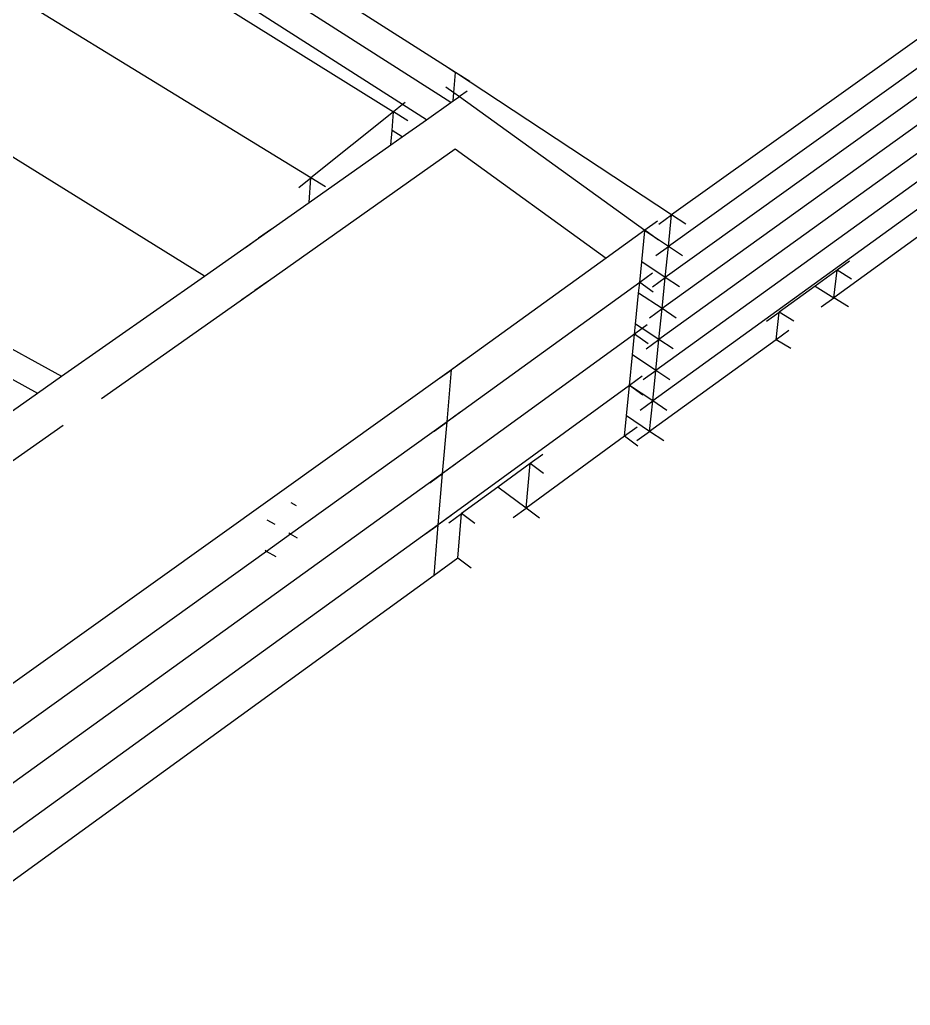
# Model space of a CAD drawing. Header units: inches. Extents: x 105 to 795, y 0 to 500.
# Drawn here: x 589.6 to 669, y 212.2 to 300 of the extents above; entities that cross this region are included whole.
import ezdxf

# ---------------------------------------------------------------- set-up
doc = ezdxf.new("R2010")
doc.units = ezdxf.units.IN
doc.header["$MEASUREMENT"] = 0

# ---------------------------------------------------------------- blocks, each defined once
blk = doc.blocks.new('block 126')
at = {"color": 7, "lineweight": 25, "true_color": 0xffffff}
blk.add_lwpolyline([(606.054, 277.161), (586.617, 289.217)], dxfattribs=at)
blk = doc.blocks.new('block 1056')
at = {"color": 7, "lineweight": 25, "true_color": 0xffffff}
blk.add_lwpolyline([(627.659, 251.316), (626.517, 250.487)], dxfattribs=at)
blk = doc.blocks.new('block 1057')
at = {"color": 7, "lineweight": 25, "true_color": 0xffffff}
blk.add_lwpolyline([(626.517, 250.487), (573.732, 212.173)], dxfattribs=at)
blk = doc.blocks.new('block 1058')
at = {"color": 7, "lineweight": 25, "true_color": 0xffffff}
blk.add_lwpolyline([(644.609, 263.72), (643.483, 262.896)], dxfattribs=at)
blk = doc.blocks.new('block 1059')
at = {"color": 7, "lineweight": 25, "true_color": 0xffffff}
blk.add_lwpolyline([(633.58, 255.653), (634.714, 256.482)], dxfattribs=at)
blk = doc.blocks.new('block 1060')
at = {"color": 7, "lineweight": 25, "true_color": 0xffffff}
blk.add_lwpolyline([(643.483, 262.896), (634.714, 256.482)], dxfattribs=at)
blk = doc.blocks.new('block 1061')
at = {"color": 7, "lineweight": 25, "true_color": 0xffffff}
blk.add_lwpolyline([(644.687, 262.014), (643.483, 262.896)], dxfattribs=at)
blk = doc.blocks.new('block 1063')
at = {"color": 7, "lineweight": 25, "true_color": 0xffffff}
blk.add_lwpolyline([(628.042, 255.84), (626.899, 255.014)], dxfattribs=at)
blk = doc.blocks.new('block 1064')
at = {"color": 7, "lineweight": 25, "true_color": 0xffffff}
blk.add_lwpolyline([(626.899, 255.014), (570.719, 214.379)], dxfattribs=at)
blk = doc.blocks.new('block 1065')
at = {"color": 7, "lineweight": 25, "true_color": 0xffffff}
blk.add_lwpolyline([(625.76, 254.184), (626.899, 255.014)], dxfattribs=at)
blk = doc.blocks.new('block 1066')
at = {"color": 7, "lineweight": 25, "true_color": 0xffffff}
blk.add_lwpolyline([(643.934, 267.428), (626.899, 255.014)], dxfattribs=at)
blk = doc.blocks.new('block 1067')
at = {"color": 7, "lineweight": 25, "true_color": 0xffffff}
blk.add_lwpolyline([(645.137, 266.549), (643.934, 267.428)], dxfattribs=at)
blk = doc.blocks.new('block 1070')
at = {"color": 7, "lineweight": 25, "true_color": 0xffffff}
blk.add_lwpolyline([(626.517, 250.487), (626.899, 255.014)], dxfattribs=at)
blk = doc.blocks.new('block 1071')
at = {"color": 7, "lineweight": 25, "true_color": 0xffffff}
blk.add_lwpolyline([(629.819, 251.14), (628.627, 252.031)], dxfattribs=at)
blk = doc.blocks.new('block 1072')
at = {"color": 7, "lineweight": 25, "true_color": 0xffffff}
blk.add_lwpolyline([(628.627, 252.031), (626.517, 250.487)], dxfattribs=at)
blk = doc.blocks.new('block 1073')
at = {"color": 7, "lineweight": 25, "true_color": 0xffffff}
blk.add_lwpolyline([(635.91, 255.595), (634.714, 256.482)], dxfattribs=at)
blk = doc.blocks.new('block 1074')
at = {"color": 7, "lineweight": 25, "true_color": 0xffffff}
blk.add_lwpolyline([(634.714, 256.482), (632.194, 258.352)], dxfattribs=at)
blk = doc.blocks.new('block 1075')
at = {"color": 7, "lineweight": 25, "true_color": 0xffffff}
blk.add_lwpolyline([(636.274, 259.57), (635.078, 260.455)], dxfattribs=at)
blk = doc.blocks.new('block 1076')
at = {"color": 7, "lineweight": 25, "true_color": 0xffffff}
blk.add_lwpolyline([(630.162, 255.114), (628.971, 256.001)], dxfattribs=at)
blk = doc.blocks.new('block 1077')
at = {"color": 7, "lineweight": 25, "true_color": 0xffffff}
blk.add_lwpolyline([(634.714, 256.482), (635.078, 260.455)], dxfattribs=at)
blk = doc.blocks.new('block 1078')
at = {"color": 7, "lineweight": 25, "true_color": 0xffffff}
blk.add_lwpolyline([(628.627, 252.031), (628.971, 256.001)], dxfattribs=at)
blk = doc.blocks.new('block 1079')
at = {"color": 7, "lineweight": 25, "true_color": 0xffffff}
blk.add_lwpolyline([(636.211, 261.281), (635.078, 260.455)], dxfattribs=at)
blk = doc.blocks.new('block 1080')
at = {"color": 7, "lineweight": 25, "true_color": 0xffffff}
blk.add_lwpolyline([(627.832, 255.172), (628.971, 256.001)], dxfattribs=at)
blk = doc.blocks.new('block 1084')
at = {"color": 7, "lineweight": 25, "true_color": 0xffffff}
blk.add_lwpolyline([(628.427, 260.402), (627.285, 259.579)], dxfattribs=at)
blk = doc.blocks.new('block 1085')
at = {"color": 7, "lineweight": 25, "true_color": 0xffffff}
blk.add_lwpolyline([(627.285, 259.579), (569.492, 217.928)], dxfattribs=at)
blk = doc.blocks.new('block 1086')
at = {"color": 7, "lineweight": 25, "true_color": 0xffffff}
blk.add_lwpolyline([(626.146, 258.752), (627.285, 259.579)], dxfattribs=at)
blk = doc.blocks.new('block 1087')
at = {"color": 7, "lineweight": 25, "true_color": 0xffffff}
blk.add_lwpolyline([(644.387, 271.999), (627.285, 259.579)], dxfattribs=at)
blk = doc.blocks.new('block 1088')
at = {"color": 7, "lineweight": 25, "true_color": 0xffffff}
blk.add_lwpolyline([(645.591, 271.123), (644.387, 271.999)], dxfattribs=at)
blk = doc.blocks.new('block 1092')
at = {"color": 7, "lineweight": 25, "true_color": 0xffffff}
blk.add_lwpolyline([(626.899, 255.014), (627.285, 259.579)], dxfattribs=at)
blk = doc.blocks.new('block 1096')
at = {"color": 7, "lineweight": 25, "true_color": 0xffffff}
blk.add_lwpolyline([(628.816, 265.004), (627.675, 264.184)], dxfattribs=at)
blk = doc.blocks.new('block 1098')
at = {"color": 7, "lineweight": 25, "true_color": 0xffffff}
blk.add_lwpolyline([(645.97, 277.422), (644.845, 276.608)], dxfattribs=at)
blk = doc.blocks.new('block 1099')
at = {"color": 7, "lineweight": 25, "true_color": 0xffffff}
blk.add_lwpolyline([(626.535, 263.36), (627.675, 264.184)], dxfattribs=at)
blk = doc.blocks.new('block 1100')
at = {"color": 7, "lineweight": 25, "true_color": 0xffffff}
blk.add_lwpolyline([(644.845, 276.608), (627.675, 264.184)], dxfattribs=at)
blk = doc.blocks.new('block 1101')
at = {"color": 7, "lineweight": 25, "true_color": 0xffffff}
blk.add_lwpolyline([(646.049, 275.736), (644.845, 276.608)], dxfattribs=at)
blk = doc.blocks.new('block 1102')
at = {"color": 7, "lineweight": 25, "true_color": 0xffffff}
blk.add_lwpolyline([(628.388, 288.527), (641.858, 278.771)], dxfattribs=at)
blk = doc.blocks.new('block 1103')
at = {"color": 7, "lineweight": 25, "true_color": 0xffffff}
blk.add_lwpolyline([(609.408, 275.077), (610.559, 275.893)], dxfattribs=at)
blk = doc.blocks.new('block 1104')
at = {"color": 7, "lineweight": 25, "true_color": 0xffffff}
blk.add_lwpolyline([(610.559, 275.893), (628.388, 288.527)], dxfattribs=at)
blk = doc.blocks.new('block 1106')
at = {"color": 7, "lineweight": 25, "true_color": 0xffffff}
blk.add_lwpolyline([(611.712, 276.704), (610.559, 275.893)], dxfattribs=at)
blk = doc.blocks.new('block 1107')
at = {"color": 7, "lineweight": 25, "true_color": 0xffffff}
blk.add_lwpolyline([(556.413, 237.783), (593.486, 263.876)], dxfattribs=at)
blk = doc.blocks.new('block 1108')
at = {"color": 7, "lineweight": 25, "true_color": 0xffffff}
blk.add_lwpolyline([(596.892, 266.273), (610.559, 275.893)], dxfattribs=at)
blk = doc.blocks.new('block 1110')
at = {"color": 7, "lineweight": 25, "true_color": 0xffffff}
blk.add_lwpolyline([(627.285, 259.579), (627.675, 264.184)], dxfattribs=at)
blk = doc.blocks.new('block 1113')
at = {"color": 7, "lineweight": 25, "true_color": 0xffffff}
blk.add_lwpolyline([(629.208, 269.645), (628.066, 268.828)], dxfattribs=at)
blk = doc.blocks.new('block 1115')
at = {"color": 7, "lineweight": 25, "true_color": 0xffffff}
blk.add_lwpolyline([(628.066, 268.828), (569.785, 227.131)], dxfattribs=at)
blk = doc.blocks.new('block 1116')
at = {"color": 7, "lineweight": 25, "true_color": 0xffffff}
blk.add_lwpolyline([(646.432, 282.067), (645.307, 281.256)], dxfattribs=at)
blk = doc.blocks.new('block 1117')
at = {"color": 7, "lineweight": 25, "true_color": 0xffffff}
blk.add_lwpolyline([(626.929, 268.008), (628.066, 268.828)], dxfattribs=at)
blk = doc.blocks.new('block 1118')
at = {"color": 7, "lineweight": 25, "true_color": 0xffffff}
blk.add_lwpolyline([(628.774, 293.179), (645.307, 281.256)], dxfattribs=at)
blk = doc.blocks.new('block 1119')
at = {"color": 7, "lineweight": 25, "true_color": 0xffffff}
blk.add_lwpolyline([(609.724, 279.729), (610.874, 280.541)], dxfattribs=at)
blk = doc.blocks.new('block 1120')
at = {"color": 7, "lineweight": 25, "true_color": 0xffffff}
blk.add_lwpolyline([(629.457, 293.661), (628.774, 293.179)], dxfattribs=at)
blk = doc.blocks.new('block 1122')
at = {"color": 7, "lineweight": 25, "true_color": 0xffffff}
blk.add_lwpolyline([(612.027, 281.35), (610.874, 280.541)], dxfattribs=at)
blk = doc.blocks.new('block 1125')
at = {"color": 7, "lineweight": 25, "true_color": 0xffffff}
blk.add_lwpolyline([(627.675, 264.184), (628.066, 268.828)], dxfattribs=at)
blk = doc.blocks.new('block 1126')
at = {"color": 7, "lineweight": 25, "true_color": 0xffffff}
blk.add_lwpolyline([(646.987, 262.483), (645.731, 263.326)], dxfattribs=at)
blk = doc.blocks.new('block 1127')
at = {"color": 7, "lineweight": 25, "true_color": 0xffffff}
blk.add_lwpolyline([(645.731, 263.326), (643.664, 264.714)], dxfattribs=at)
blk = doc.blocks.new('block 1129')
at = {"color": 7, "lineweight": 25, "true_color": 0xffffff}
blk.add_lwpolyline([(661.027, 274.423), (662.147, 275.236)], dxfattribs=at)
blk = doc.blocks.new('block 1130')
at = {"color": 7, "lineweight": 25, "true_color": 0xffffff}
blk.add_lwpolyline([(692.403, 297.186), (662.147, 275.236)], dxfattribs=at)
blk = doc.blocks.new('block 1145')
at = {"color": 7, "lineweight": 25, "true_color": 0xffffff}
blk.add_lwpolyline([(647.263, 265.2), (646.007, 266.041)], dxfattribs=at)
blk = doc.blocks.new('block 1147')
at = {"color": 7, "lineweight": 25, "true_color": 0xffffff}
blk.add_lwpolyline([(644.875, 265.222), (646.007, 266.041)], dxfattribs=at)
blk = doc.blocks.new('block 1148')
at = {"color": 7, "lineweight": 25, "true_color": 0xffffff}
blk.add_lwpolyline([(692.785, 299.906), (646.007, 266.041)], dxfattribs=at)
blk = doc.blocks.new('block 1150')
at = {"color": 7, "lineweight": 25, "true_color": 0xffffff}
blk.add_lwpolyline([(645.731, 263.326), (646.007, 266.041)], dxfattribs=at)
blk = doc.blocks.new('block 1169')
at = {"color": 7, "lineweight": 25, "true_color": 0xffffff}
blk.add_lwpolyline([(658.12, 272.314), (656.998, 271.5)], dxfattribs=at)
blk = doc.blocks.new('block 1170')
at = {"color": 7, "lineweight": 25, "true_color": 0xffffff}
blk.add_lwpolyline([(644.6, 262.505), (645.731, 263.326)], dxfattribs=at)
blk = doc.blocks.new('block 1171')
at = {"color": 7, "lineweight": 25, "true_color": 0xffffff}
blk.add_lwpolyline([(656.998, 271.5), (645.731, 263.326)], dxfattribs=at)
blk = doc.blocks.new('block 1172')
at = {"color": 7, "lineweight": 25, "true_color": 0xffffff}
blk.add_lwpolyline([(658.313, 270.707), (656.998, 271.5)], dxfattribs=at)
blk = doc.blocks.new('block 1173')
at = {"color": 7, "lineweight": 25, "true_color": 0xffffff}
blk.add_lwpolyline([(663.443, 274.425), (662.147, 275.236)], dxfattribs=at)
blk = doc.blocks.new('block 1174')
at = {"color": 7, "lineweight": 25, "true_color": 0xffffff}
blk.add_lwpolyline([(660.48, 276.28), (662.147, 275.236)], dxfattribs=at)
blk = doc.blocks.new('block 1175')
at = {"color": 7, "lineweight": 25, "true_color": 0xffffff}
blk.add_lwpolyline([(663.727, 276.883), (662.431, 277.692)], dxfattribs=at)
blk = doc.blocks.new('block 1176')
at = {"color": 7, "lineweight": 25, "true_color": 0xffffff}
blk.add_lwpolyline([(663.55, 278.502), (662.431, 277.692)], dxfattribs=at)
blk = doc.blocks.new('block 1177')
at = {"color": 7, "lineweight": 25, "true_color": 0xffffff}
blk.add_lwpolyline([(656.146, 273.142), (657.271, 273.955)], dxfattribs=at)
blk = doc.blocks.new('block 1178')
at = {"color": 7, "lineweight": 25, "true_color": 0xffffff}
blk.add_lwpolyline([(658.586, 273.165), (657.271, 273.955)], dxfattribs=at)
blk = doc.blocks.new('block 1179')
at = {"color": 7, "lineweight": 25, "true_color": 0xffffff}
blk.add_lwpolyline([(662.147, 275.236), (662.431, 277.692)], dxfattribs=at)
blk = doc.blocks.new('block 1180')
at = {"color": 7, "lineweight": 25, "true_color": 0xffffff}
blk.add_lwpolyline([(656.998, 271.5), (657.271, 273.955)], dxfattribs=at)
blk = doc.blocks.new('block 1182')
at = {"color": 7, "lineweight": 25, "true_color": 0xffffff}
blk.add_lwpolyline([(647.539, 267.931), (646.283, 268.77)], dxfattribs=at)
blk = doc.blocks.new('block 1183')
at = {"color": 7, "lineweight": 25, "true_color": 0xffffff}
blk.add_lwpolyline([(646.283, 268.77), (644.204, 270.158)], dxfattribs=at)
blk = doc.blocks.new('block 1185')
at = {"color": 7, "lineweight": 25, "true_color": 0xffffff}
blk.add_lwpolyline([(645.152, 267.953), (646.283, 268.77)], dxfattribs=at)
blk = doc.blocks.new('block 1186')
at = {"color": 7, "lineweight": 25, "true_color": 0xffffff}
blk.add_lwpolyline([(693.169, 302.64), (646.283, 268.77)], dxfattribs=at)
blk = doc.blocks.new('block 1188')
at = {"color": 7, "lineweight": 25, "true_color": 0xffffff}
blk.add_lwpolyline([(646.007, 266.041), (646.283, 268.77)], dxfattribs=at)
blk = doc.blocks.new('block 1212')
at = {"color": 7, "lineweight": 25, "true_color": 0xffffff}
blk.add_lwpolyline([(647.817, 270.675), (646.562, 271.512)], dxfattribs=at)
blk = doc.blocks.new('block 1214')
at = {"color": 7, "lineweight": 25, "true_color": 0xffffff}
blk.add_lwpolyline([(645.43, 270.697), (646.562, 271.512)], dxfattribs=at)
blk = doc.blocks.new('block 1215')
at = {"color": 7, "lineweight": 25, "true_color": 0xffffff}
blk.add_lwpolyline([(693.554, 305.387), (646.562, 271.512)], dxfattribs=at)
blk = doc.blocks.new('block 1217')
at = {"color": 7, "lineweight": 25, "true_color": 0xffffff}
blk.add_lwpolyline([(646.283, 268.77), (646.562, 271.512)], dxfattribs=at)
blk = doc.blocks.new('block 1236')
at = {"color": 7, "lineweight": 25, "true_color": 0xffffff}
blk.add_lwpolyline([(623.671, 289.576), (622.779, 290.147)], dxfattribs=at)
blk = doc.blocks.new('block 1237')
at = {"color": 7, "lineweight": 25, "true_color": 0xffffff}
blk.add_lwpolyline([(648.097, 273.433), (646.841, 274.269)], dxfattribs=at)
blk = doc.blocks.new('block 1238')
at = {"color": 7, "lineweight": 25, "true_color": 0xffffff}
blk.add_lwpolyline([(646.841, 274.269), (644.75, 275.658)], dxfattribs=at)
blk = doc.blocks.new('block 1240')
at = {"color": 7, "lineweight": 25, "true_color": 0xffffff}
blk.add_lwpolyline([(645.71, 273.455), (646.841, 274.269)], dxfattribs=at)
blk = doc.blocks.new('block 1241')
at = {"color": 7, "lineweight": 25, "true_color": 0xffffff}
blk.add_lwpolyline([(693.941, 308.147), (646.841, 274.269)], dxfattribs=at)
blk = doc.blocks.new('block 1243')
at = {"color": 7, "lineweight": 25, "true_color": 0xffffff}
blk.add_lwpolyline([(646.562, 271.512), (646.841, 274.269)], dxfattribs=at)
blk = doc.blocks.new('block 1265')
at = {"color": 7, "lineweight": 25, "true_color": 0xffffff}
blk.add_lwpolyline([(648.378, 276.206), (647.121, 277.039)], dxfattribs=at)
blk = doc.blocks.new('block 1266')
at = {"color": 7, "lineweight": 25, "true_color": 0xffffff}
blk.add_lwpolyline([(647.121, 277.039), (645.025, 278.428)], dxfattribs=at)
blk = doc.blocks.new('block 1268')
at = {"color": 7, "lineweight": 25, "true_color": 0xffffff}
blk.add_lwpolyline([(645.99, 276.227), (647.121, 277.039)], dxfattribs=at)
blk = doc.blocks.new('block 1269')
at = {"color": 7, "lineweight": 25, "true_color": 0xffffff}
blk.add_lwpolyline([(694.33, 310.921), (647.121, 277.039)], dxfattribs=at)
blk = doc.blocks.new('block 1272')
at = {"color": 7, "lineweight": 25, "true_color": 0xffffff}
blk.add_lwpolyline([(646.841, 274.269), (647.121, 277.039)], dxfattribs=at)
blk = doc.blocks.new('block 1298')
at = {"color": 7, "lineweight": 25, "true_color": 0xffffff}
blk.add_lwpolyline([(628.014, 292.642), (597.501, 312.125)], dxfattribs=at)
blk = doc.blocks.new('block 1299')
at = {"color": 7, "lineweight": 25, "true_color": 0xffffff}
blk.add_lwpolyline([(648.66, 278.992), (647.403, 279.823)], dxfattribs=at)
blk = doc.blocks.new('block 1300')
at = {"color": 7, "lineweight": 25, "true_color": 0xffffff}
blk.add_lwpolyline([(646.273, 279.014), (647.403, 279.823)], dxfattribs=at)
blk = doc.blocks.new('block 1301')
at = {"color": 7, "lineweight": 25, "true_color": 0xffffff}
blk.add_lwpolyline([(694.722, 313.709), (647.403, 279.823)], dxfattribs=at)
blk = doc.blocks.new('block 1303')
at = {"color": 7, "lineweight": 25, "true_color": 0xffffff}
blk.add_lwpolyline([(647.121, 277.039), (647.403, 279.823)], dxfattribs=at)
blk = doc.blocks.new('block 1339')
at = {"color": 7, "lineweight": 25, "true_color": 0xffffff}
blk.add_lwpolyline([(629.701, 294.516), (628.438, 295.32)], dxfattribs=at)
blk = doc.blocks.new('block 1340')
at = {"color": 7, "lineweight": 25, "true_color": 0xffffff}
blk.add_lwpolyline([(628.438, 295.32), (597.652, 314.927)], dxfattribs=at)
blk = doc.blocks.new('block 1341')
at = {"color": 7, "lineweight": 25, "true_color": 0xffffff}
blk.add_lwpolyline([(648.944, 281.792), (647.688, 282.622)], dxfattribs=at)
blk = doc.blocks.new('block 1342')
at = {"color": 7, "lineweight": 25, "true_color": 0xffffff}
blk.add_lwpolyline([(627.196, 296.139), (628.438, 295.32)], dxfattribs=at)
blk = doc.blocks.new('block 1343')
at = {"color": 7, "lineweight": 25, "true_color": 0xffffff}
blk.add_lwpolyline([(647.688, 282.622), (628.438, 295.32)], dxfattribs=at)
blk = doc.blocks.new('block 1345')
at = {"color": 7, "lineweight": 25, "true_color": 0xffffff}
blk.add_lwpolyline([(646.557, 281.814), (647.688, 282.622)], dxfattribs=at)
blk = doc.blocks.new('block 1346')
at = {"color": 7, "lineweight": 25, "true_color": 0xffffff}
blk.add_lwpolyline([(695.114, 316.511), (647.688, 282.622)], dxfattribs=at)
blk = doc.blocks.new('block 1350')
at = {"color": 7, "lineweight": 25, "true_color": 0xffffff}
blk.add_lwpolyline([(647.403, 279.823), (647.688, 282.622)], dxfattribs=at)
blk = doc.blocks.new('block 2518')
at = {"color": 7, "lineweight": 25, "true_color": 0xffffff}
blk.add_lwpolyline([(616.835, 285.14), (615.551, 285.926)], dxfattribs=at)
blk = doc.blocks.new('block 2520')
at = {"color": 7, "lineweight": 25, "true_color": 0xffffff}
blk.add_lwpolyline([(615.551, 285.926), (576.52, 309.839)], dxfattribs=at)
blk = doc.blocks.new('block 2521')
at = {"color": 7, "lineweight": 25, "true_color": 0xffffff}
blk.add_lwpolyline([(614.477, 285.067), (615.551, 285.926)], dxfattribs=at)
blk = doc.blocks.new('block 2522')
at = {"color": 7, "lineweight": 25, "true_color": 0xffffff}
blk.add_lwpolyline([(622.909, 291.809), (615.551, 285.926)], dxfattribs=at)
blk = doc.blocks.new('block 2524')
at = {"color": 7, "lineweight": 25, "true_color": 0xffffff}
blk.add_lwpolyline([(624.184, 291.015), (622.909, 291.809)], dxfattribs=at)
blk = doc.blocks.new('block 2527')
at = {"color": 7, "lineweight": 25, "true_color": 0xffffff}
blk.add_lwpolyline([(615.394, 283.731), (615.551, 285.926)], dxfattribs=at)
blk = doc.blocks.new('block 2551')
at = {"color": 7, "lineweight": 25, "true_color": 0xffffff}
blk.add_lwpolyline([(612.375, 255.019), (611.65, 255.419)], dxfattribs=at)
blk = doc.blocks.new('block 2552')
at = {"color": 7, "lineweight": 25, "true_color": 0xffffff}
blk.add_lwpolyline([(573.384, 276.574), (591.184, 266.734)], dxfattribs=at)
blk = doc.blocks.new('block 2553')
at = {"color": 7, "lineweight": 25, "true_color": 0xffffff}
blk.add_lwpolyline([(614.279, 256.689), (613.782, 256.963)], dxfattribs=at)
blk = doc.blocks.new('block 2804')
at = {"color": 7, "lineweight": 25, "true_color": 0xffffff}
blk.add_lwpolyline([(645.06, 268.249), (643.935, 267.429)], dxfattribs=at)
blk = doc.blocks.new('block 2805')
at = {"color": 7, "lineweight": 25, "true_color": 0xffffff}
blk.add_lwpolyline([(643.935, 267.429), (643.934, 267.428)], dxfattribs=at)
blk = doc.blocks.new('block 2806')
at = {"color": 7, "lineweight": 25, "true_color": 0xffffff}
blk.add_lwpolyline([(643.483, 262.896), (643.664, 264.714)], dxfattribs=at)
blk = doc.blocks.new('block 2807')
at = {"color": 7, "lineweight": 25, "true_color": 0xffffff}
blk.add_lwpolyline([(643.664, 264.714), (643.934, 267.428)], dxfattribs=at)
blk = doc.blocks.new('block 2808')
at = {"color": 7, "lineweight": 25, "true_color": 0xffffff}
blk.add_lwpolyline([(635.078, 260.455), (632.194, 258.352)], dxfattribs=at)
blk = doc.blocks.new('block 2809')
at = {"color": 7, "lineweight": 25, "true_color": 0xffffff}
blk.add_lwpolyline([(632.194, 258.352), (628.971, 256.001)], dxfattribs=at)
blk = doc.blocks.new('block 2810')
at = {"color": 7, "lineweight": 25, "true_color": 0xffffff}
blk.add_lwpolyline([(645.513, 272.816), (645.078, 272.5)], dxfattribs=at)
blk = doc.blocks.new('block 2811')
at = {"color": 7, "lineweight": 25, "true_color": 0xffffff}
blk.add_lwpolyline([(645.078, 272.5), (644.387, 271.999)], dxfattribs=at)
blk = doc.blocks.new('block 2812')
at = {"color": 7, "lineweight": 25, "true_color": 0xffffff}
blk.add_lwpolyline([(643.934, 267.428), (643.934, 267.43)], dxfattribs=at)
blk = doc.blocks.new('block 2813')
at = {"color": 7, "lineweight": 25, "true_color": 0xffffff}
blk.add_lwpolyline([(611.585, 252.63), (569.638, 222.509)], dxfattribs=at)
blk = doc.blocks.new('block 2816')
at = {"color": 7, "lineweight": 25, "true_color": 0xffffff}
blk.add_lwpolyline([(644.387, 271.999), (644.477, 272.901)], dxfattribs=at)
blk = doc.blocks.new('block 2819')
at = {"color": 7, "lineweight": 25, "true_color": 0xffffff}
blk.add_lwpolyline([(645.307, 281.256), (641.858, 278.771)], dxfattribs=at)
blk = doc.blocks.new('block 2820')
at = {"color": 7, "lineweight": 25, "true_color": 0xffffff}
blk.add_lwpolyline([(641.858, 278.771), (628.066, 268.828)], dxfattribs=at)
blk = doc.blocks.new('block 2821')
at = {"color": 7, "lineweight": 25, "true_color": 0xffffff}
blk.add_lwpolyline([(627.584, 294.038), (628.289, 293.529)], dxfattribs=at)
blk = doc.blocks.new('block 2822')
at = {"color": 7, "lineweight": 25, "true_color": 0xffffff}
blk.add_lwpolyline([(628.289, 293.529), (628.774, 293.179)], dxfattribs=at)
blk = doc.blocks.new('block 2823')
at = {"color": 7, "lineweight": 25, "true_color": 0xffffff}
blk.add_lwpolyline([(646.511, 280.388), (646.082, 280.697)], dxfattribs=at)
blk = doc.blocks.new('block 2824')
at = {"color": 7, "lineweight": 25, "true_color": 0xffffff}
blk.add_lwpolyline([(646.082, 280.697), (645.307, 281.256)], dxfattribs=at)
blk = doc.blocks.new('block 2825')
at = {"color": 7, "lineweight": 25, "true_color": 0xffffff}
blk.add_lwpolyline([(610.874, 280.541), (615.394, 283.731)], dxfattribs=at)
blk = doc.blocks.new('block 2827')
at = {"color": 7, "lineweight": 25, "true_color": 0xffffff}
blk.add_lwpolyline([(644.845, 276.608), (645.025, 278.428)], dxfattribs=at)
blk = doc.blocks.new('block 2828')
at = {"color": 7, "lineweight": 25, "true_color": 0xffffff}
blk.add_lwpolyline([(646.007, 266.041), (643.935, 267.429)], dxfattribs=at)
blk = doc.blocks.new('block 2829')
at = {"color": 7, "lineweight": 25, "true_color": 0xffffff}
blk.add_lwpolyline([(643.935, 267.429), (643.934, 267.43)], dxfattribs=at)
blk = doc.blocks.new('block 2832')
at = {"color": 7, "lineweight": 25, "true_color": 0xffffff}
blk.add_lwpolyline([(662.431, 277.692), (660.48, 276.28)], dxfattribs=at)
blk = doc.blocks.new('block 2833')
at = {"color": 7, "lineweight": 25, "true_color": 0xffffff}
blk.add_lwpolyline([(660.48, 276.28), (657.271, 273.955)], dxfattribs=at)
blk = doc.blocks.new('block 2841')
at = {"color": 7, "lineweight": 25, "true_color": 0xffffff}
blk.add_lwpolyline([(646.562, 271.512), (645.078, 272.5)], dxfattribs=at)
blk = doc.blocks.new('block 2842')
at = {"color": 7, "lineweight": 25, "true_color": 0xffffff}
blk.add_lwpolyline([(645.078, 272.5), (644.477, 272.901)], dxfattribs=at)
blk = doc.blocks.new('block 2850')
at = {"color": 7, "lineweight": 25, "true_color": 0xffffff}
blk.add_lwpolyline([(625.835, 291.104), (623.72, 292.457)], dxfattribs=at)
blk = doc.blocks.new('block 2851')
at = {"color": 7, "lineweight": 25, "true_color": 0xffffff}
blk.add_lwpolyline([(623.72, 292.457), (597.351, 309.337)], dxfattribs=at)
blk = doc.blocks.new('block 2856')
at = {"color": 7, "lineweight": 25, "true_color": 0xffffff}
blk.add_lwpolyline([(647.403, 279.823), (646.082, 280.697)], dxfattribs=at)
blk = doc.blocks.new('block 2857')
at = {"color": 7, "lineweight": 25, "true_color": 0xffffff}
blk.add_lwpolyline([(646.082, 280.697), (645.302, 281.213)], dxfattribs=at)
blk = doc.blocks.new('block 2891')
at = {"color": 7, "lineweight": 25, "true_color": 0xffffff}
blk.add_lwpolyline([(628.229, 292.793), (628.289, 293.529)], dxfattribs=at)
blk = doc.blocks.new('block 2892')
at = {"color": 7, "lineweight": 25, "true_color": 0xffffff}
blk.add_lwpolyline([(628.289, 293.529), (628.438, 295.32)], dxfattribs=at)
blk = doc.blocks.new('block 3211')
at = {"color": 7, "lineweight": 25, "true_color": 0xffffff}
blk.add_lwpolyline([(623.947, 292.639), (623.72, 292.457)], dxfattribs=at)
blk = doc.blocks.new('block 3212')
at = {"color": 7, "lineweight": 25, "true_color": 0xffffff}
blk.add_lwpolyline([(623.72, 292.457), (622.909, 291.809)], dxfattribs=at)
blk = doc.blocks.new('block 3214')
at = {"color": 7, "lineweight": 25, "true_color": 0xffffff}
blk.add_lwpolyline([(622.681, 288.876), (622.779, 290.147)], dxfattribs=at)
blk = doc.blocks.new('block 3215')
at = {"color": 7, "lineweight": 25, "true_color": 0xffffff}
blk.add_lwpolyline([(622.779, 290.147), (622.909, 291.809)], dxfattribs=at)
blk = doc.blocks.new('block 3225')
at = {"color": 7, "lineweight": 25, "true_color": 0xffffff}
blk.add_lwpolyline([(612.454, 252.148), (611.585, 252.63)], dxfattribs=at)
blk = doc.blocks.new('block 3226')
at = {"color": 7, "lineweight": 25, "true_color": 0xffffff}
blk.add_lwpolyline([(611.585, 252.63), (611.459, 252.7)], dxfattribs=at)
blk = doc.blocks.new('block 3228')
at = {"color": 7, "lineweight": 25, "true_color": 0xffffff}
blk.add_lwpolyline([(614.354, 253.819), (613.725, 254.167)], dxfattribs=at)
blk = doc.blocks.new('block 3229')
at = {"color": 7, "lineweight": 25, "true_color": 0xffffff}
blk.add_lwpolyline([(613.725, 254.167), (613.586, 254.243)], dxfattribs=at)
blk = doc.blocks.new('block 3230')
at = {"color": 7, "lineweight": 25, "true_color": 0xffffff}
blk.add_lwpolyline([(586.504, 272), (593.328, 268.238)], dxfattribs=at)
blk = doc.blocks.new('block 3330')
at = {"color": 7, "lineweight": 25, "true_color": 0xffffff}
blk.add_lwpolyline([(643.934, 267.43), (644.204, 270.158)], dxfattribs=at)
blk = doc.blocks.new('block 3331')
at = {"color": 7, "lineweight": 25, "true_color": 0xffffff}
blk.add_lwpolyline([(644.204, 270.158), (644.387, 271.999)], dxfattribs=at)
blk = doc.blocks.new('block 3332')
at = {"color": 7, "lineweight": 25, "true_color": 0xffffff}
blk.add_lwpolyline([(627.675, 264.184), (613.725, 254.167)], dxfattribs=at)
blk = doc.blocks.new('block 3333')
at = {"color": 7, "lineweight": 25, "true_color": 0xffffff}
blk.add_lwpolyline([(613.725, 254.167), (611.585, 252.63)], dxfattribs=at)
blk = doc.blocks.new('block 3334')
at = {"color": 7, "lineweight": 25, "true_color": 0xffffff}
blk.add_lwpolyline([(644.477, 272.901), (644.75, 275.658)], dxfattribs=at)
blk = doc.blocks.new('block 3335')
at = {"color": 7, "lineweight": 25, "true_color": 0xffffff}
blk.add_lwpolyline([(644.75, 275.658), (644.845, 276.608)], dxfattribs=at)
blk = doc.blocks.new('block 3336')
at = {"color": 7, "lineweight": 25, "true_color": 0xffffff}
blk.add_lwpolyline([(615.394, 283.731), (622.681, 288.876)], dxfattribs=at)
blk = doc.blocks.new('block 3337')
at = {"color": 7, "lineweight": 25, "true_color": 0xffffff}
blk.add_lwpolyline([(588.96, 265.175), (591.184, 266.734)], dxfattribs=at)
blk = doc.blocks.new('block 3338')
at = {"color": 7, "lineweight": 25, "true_color": 0xffffff}
blk.add_lwpolyline([(645.025, 278.428), (645.302, 281.213)], dxfattribs=at)
blk = doc.blocks.new('block 3339')
at = {"color": 7, "lineweight": 25, "true_color": 0xffffff}
blk.add_lwpolyline([(645.302, 281.213), (645.307, 281.256)], dxfattribs=at)
blk = doc.blocks.new('block 3451')
at = {"color": 7, "lineweight": 25, "true_color": 0xffffff}
blk.add_lwpolyline([(597.267, 307.794), (622.909, 291.809)], dxfattribs=at)
blk = doc.blocks.new('block 3497')
at = {"color": 7, "lineweight": 25, "true_color": 0xffffff}
blk.add_lwpolyline([(622.681, 288.876), (623.671, 289.576)], dxfattribs=at)
blk = doc.blocks.new('block 3498')
at = {"color": 7, "lineweight": 25, "true_color": 0xffffff}
blk.add_lwpolyline([(591.184, 266.734), (593.328, 268.238)], dxfattribs=at)
blk = doc.blocks.new('block 3587')
at = {"color": 7, "lineweight": 25, "true_color": 0xffffff}
blk.add_lwpolyline([(623.671, 289.576), (625.835, 291.104)], dxfattribs=at)
blk = doc.blocks.new('block 3588')
at = {"color": 7, "lineweight": 25, "true_color": 0xffffff}
blk.add_lwpolyline([(593.328, 268.238), (606.054, 277.161)], dxfattribs=at)
blk = doc.blocks.new('block 3589')
at = {"color": 7, "lineweight": 25, "true_color": 0xffffff}
blk.add_lwpolyline([(606.054, 277.161), (610.874, 280.541)], dxfattribs=at)
blk = doc.blocks.new('block 3614')
at = {"color": 7, "lineweight": 25, "true_color": 0xffffff}
blk.add_lwpolyline([(625.835, 291.104), (628.014, 292.642)], dxfattribs=at)
blk = doc.blocks.new('block 3628')
at = {"color": 7, "lineweight": 25, "true_color": 0xffffff}
blk.add_lwpolyline([(628.014, 292.642), (628.229, 292.793)], dxfattribs=at)
blk = doc.blocks.new('block 3629')
at = {"color": 7, "lineweight": 25, "true_color": 0xffffff}
blk.add_lwpolyline([(628.229, 292.793), (628.774, 293.179)], dxfattribs=at)
blk = doc.blocks.new('block 3680')
at = {"color": 7, "lineweight": 25, "true_color": 0xffffff}
blk.add_lwpolyline([(634.716, 256.481), (634.714, 256.482)], dxfattribs=at)

msp = doc.modelspace()

# ---------------------------------------------------------------- block references
for name in ['block 1346', 'block 1340', 'block 1301', 'block 1298', 'block 1269', 'block 2520', 'block 2851', 'block 3451', 'block 1241', 'block 1215', 'block 1186', 'block 1148', 'block 1130', 'block 1342', 'block 2892', 'block 1339', 'block 1343', 'block 2821', 'block 2891', 'block 2822', 'block 1120', 'block 3211', 'block 3614', 'block 3628', 'block 3629', 'block 1118', 'block 2522', 'block 3215', 'block 3212', 'block 2524', 'block 2850', 'block 3587', 'block 3214', 'block 1236', 'block 126', 'block 3497', 'block 1104', 'block 3336', 'block 1102', 'block 2521', 'block 2527', 'block 2518', 'block 2825', 'block 1116', 'block 1345', 'block 1350', 'block 1341', 'block 1122', 'block 2819', 'block 3338', 'block 3339', 'block 2857', 'block 2824', 'block 3589', 'block 1119', 'block 2823', 'block 2856', 'block 1300', 'block 1303', 'block 1299', 'block 2820', 'block 1176', 'block 2827', 'block 1266', 'block 2832', 'block 1179', 'block 1175', 'block 3588', 'block 1098', 'block 1268', 'block 1272', 'block 1265', 'block 2552', 'block 1108', 'block 1103', 'block 1106', 'block 1100', 'block 3335', 'block 1101', 'block 2833', 'block 1174', 'block 3334', 'block 1238', 'block 1129', 'block 1173', 'block 1240', 'block 1243', 'block 1237', 'block 1177', 'block 1180', 'block 1178', 'block 2816', 'block 2811', 'block 2842', 'block 2810', 'block 2841', 'block 3230', 'block 1087', 'block 3331', 'block 1088', 'block 1214', 'block 1171', 'block 1217', 'block 1212', 'block 1169', 'block 1172', 'block 3330', 'block 1183', 'block 1115', 'block 1117', 'block 1125', 'block 1113', 'block 3498', 'block 2804', 'block 1185', 'block 1188', 'block 1182', 'block 1066', 'block 2807', 'block 2812', 'block 2829', 'block 2805', 'block 1067', 'block 2828', 'block 3337', 'block 1147', 'block 1150', 'block 1145', 'block 1096', 'block 2806', 'block 1127', 'block 1107', 'block 3332', 'block 1099', 'block 1110', 'block 1058', 'block 1060', 'block 1061', 'block 1170', 'block 1126', 'block 1079', 'block 1084', 'block 2808', 'block 1077', 'block 1075', 'block 1085', 'block 1086', 'block 1092', 'block 2809', 'block 1074', 'block 2553', 'block 1063', 'block 1080', 'block 1078', 'block 1076', 'block 1059', 'block 1073', 'block 3680', 'block 1064', 'block 2551', 'block 1065', 'block 1070', 'block 3333', 'block 3229', 'block 3228', 'block 2813', 'block 3226', 'block 3225', 'block 1072', 'block 1056', 'block 1071', 'block 1057']:
    msp.add_blockref(name, (0, 0))

doc.saveas('drawing.dxf')
